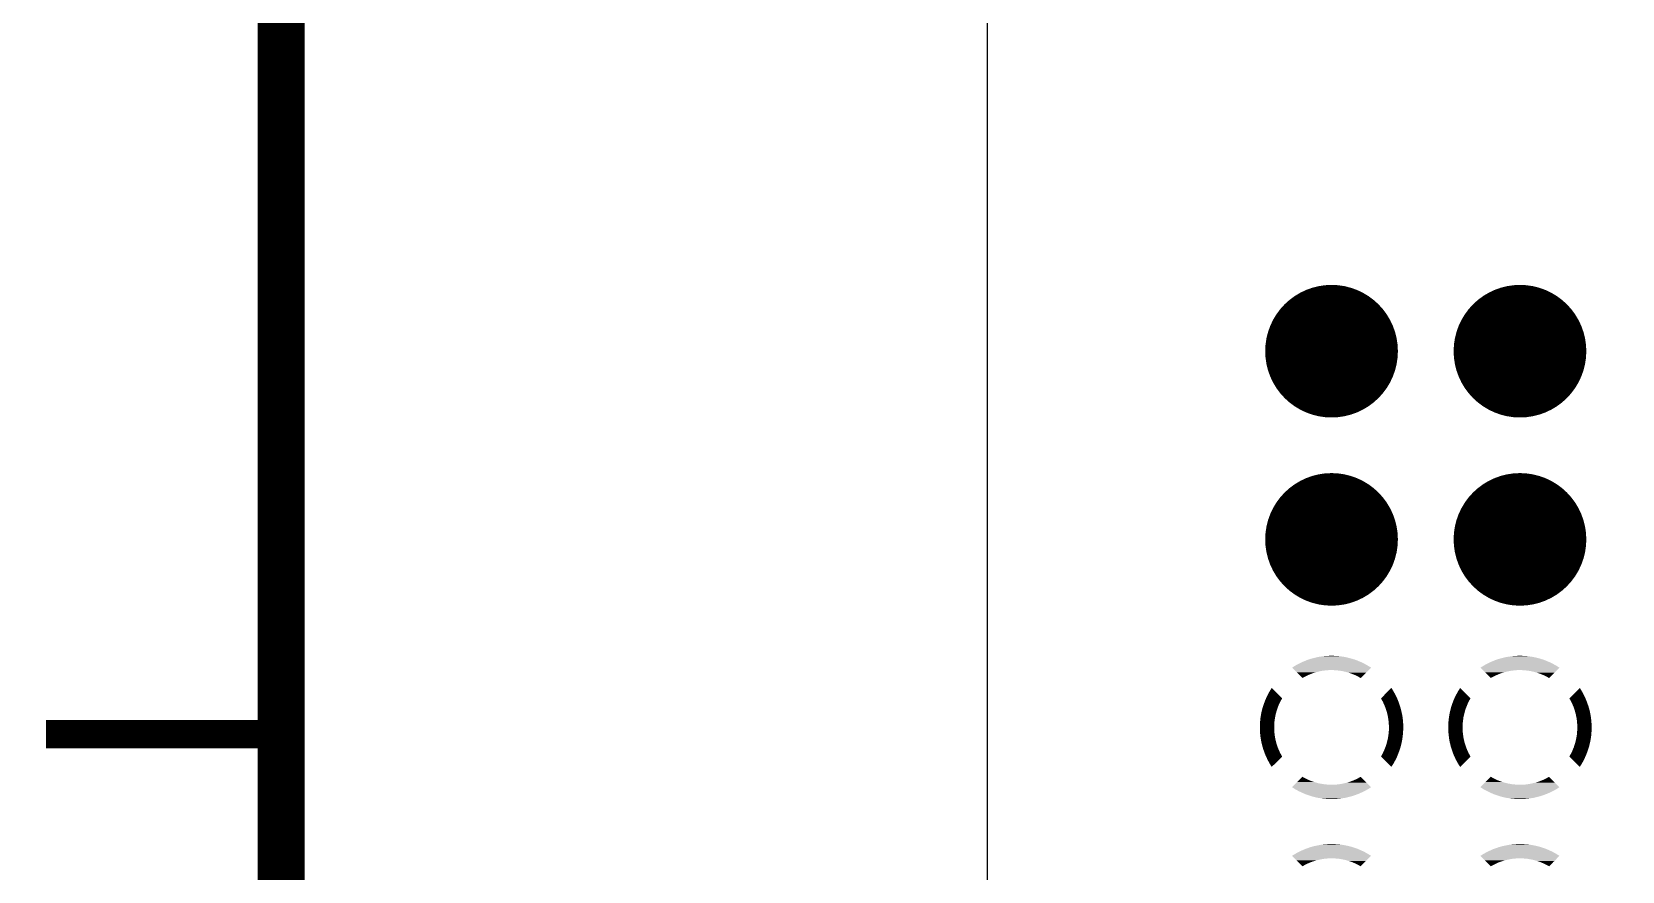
# Model space of a CAD drawing. Extents: x 295 to 953, y 10 to 290.
# Drawn here: x 489.33 to 506.23, y 193.54 to 202.47 of the extents above; entities that cross this region are included whole.
import ezdxf

# ---------------------------------------------------------------- set-up
doc = ezdxf.new("R2010")
doc.units = 0
doc.header["$LTSCALE"] = 5
doc.header["$MEASUREMENT"] = 0
doc.layers.get('0').update_dxf_attribs({"linetype": 'CONTINUOUS', "lineweight": 25})
doc.layers.add('DV-ABPB-A4_GND', color=1, linetype='CONTINUOUS')
doc.layers.add('테두리', color=3, linetype='CONTINUOUS')

# ---------------------------------------------------------------- blocks, each defined once
blk = doc.blocks.new('C')
at = {"layer": '테두리'}
for points, const_width in [([(15, 285), (15, 15), (405, 15), (405, 285), (15, 285)], 0.5), ([(12.5, 195), (15, 195)], 0.3)]:
    blk.add_lwpolyline(points, dxfattribs=dict(at, const_width=const_width))

msp = doc.modelspace()

# ---------------------------------------------------------------- linework, layer by layer
at = {"const_width": 0.705}
for points in [[(502.785, 199.073, 1), (503.49, 199.073, 1)], [(504.787, 199.073, 1), (505.492, 199.073, 1)], [(502.785, 197.072, 1), (503.49, 197.072, 1)], [(504.787, 197.072, 1), (505.492, 197.072, 1)]]:
    msp.add_lwpolyline(points, format="xyb", close=True, dxfattribs=at)
for points in [[(502.718, 195.708), (502.738, 195.721), (503.558, 195.708), (503.537, 195.721)], [(502.744, 195.682), (502.718, 195.708), (503.532, 195.682), (503.558, 195.708)], [(502.738, 195.721), (502.751, 195.729), (503.537, 195.721), (503.524, 195.729)], [(502.747, 195.679), (502.744, 195.682), (503.075, 195.679), (503.11, 195.682)], [(502.744, 195.682), (502.744, 195.682), (503.11, 195.682), (503.146, 195.682)], [(502.751, 195.729), (502.772, 195.741), (503.524, 195.729), (503.503, 195.741)], [(502.772, 195.741), (502.786, 195.748), (503.503, 195.741), (503.49, 195.748)], [(502.786, 195.748), (502.807, 195.759), (503.49, 195.748), (503.468, 195.759)], [(502.807, 195.759), (502.821, 195.766), (503.468, 195.759), (503.455, 195.766)], [(502.821, 195.766), (502.843, 195.775), (503.455, 195.766), (503.432, 195.775)], [(502.843, 195.775), (502.858, 195.781), (503.432, 195.775), (503.419, 195.781)], [(502.858, 195.781), (502.88, 195.79), (503.419, 195.781), (503.395, 195.79)], [(502.88, 195.79), (502.895, 195.795), (503.395, 195.79), (503.382, 195.795)], [(502.895, 195.795), (502.917, 195.802), (503.382, 195.795), (503.358, 195.802)], [(502.917, 195.802), (502.932, 195.806), (503.358, 195.802), (503.344, 195.806)], [(502.932, 195.806), (502.955, 195.812), (503.344, 195.806), (503.319, 195.812)], [(502.955, 195.812), (502.971, 195.816), (503.319, 195.812), (503.306, 195.816)], [(502.971, 195.816), (502.993, 195.821), (503.306, 195.816), (503.281, 195.821)], [(502.993, 195.821), (503.01, 195.824), (503.281, 195.821), (503.267, 195.824)], [(503.01, 195.824), (503.032, 195.827), (503.267, 195.824), (503.242, 195.827)], [(503.032, 195.827), (503.049, 195.829), (503.242, 195.827), (503.228, 195.829)], [(503.049, 195.829), (503.071, 195.832), (503.228, 195.829), (503.202, 195.832)], [(503.071, 195.832), (503.09, 195.833), (503.202, 195.832), (503.189, 195.833)], [(503.09, 195.833), (503.111, 195.834), (503.189, 195.833), (503.159, 195.834)], [(503.111, 195.834), (503.15, 195.835), (503.159, 195.834), (503.15, 195.835)], [(503.181, 195.681), (503.146, 195.682), (503.53, 195.681), (503.532, 195.682)], [(503.216, 195.677), (503.181, 195.681), (503.527, 195.677), (503.53, 195.681)], [(504.719, 195.708), (504.74, 195.721), (505.559, 195.708), (505.538, 195.721)], [(504.745, 195.682), (504.719, 195.708), (505.533, 195.682), (505.559, 195.708)], [(504.74, 195.721), (504.753, 195.729), (505.538, 195.721), (505.526, 195.729)], [(504.746, 195.682), (504.745, 195.682), (505.112, 195.682), (505.147, 195.682)], [(504.748, 195.679), (504.746, 195.682), (505.077, 195.679), (505.112, 195.682)], [(504.753, 195.729), (504.774, 195.741), (505.526, 195.729), (505.504, 195.741)], [(504.774, 195.741), (504.787, 195.748), (505.504, 195.741), (505.492, 195.748)], [(504.787, 195.748), (504.809, 195.759), (505.492, 195.748), (505.469, 195.759)], [(504.809, 195.759), (504.823, 195.766), (505.469, 195.759), (505.456, 195.766)], [(504.823, 195.766), (504.844, 195.775), (505.456, 195.766), (505.433, 195.775)], [(504.844, 195.775), (504.859, 195.781), (505.433, 195.775), (505.42, 195.781)], [(504.859, 195.781), (504.881, 195.79), (505.42, 195.781), (505.397, 195.79)], [(504.881, 195.79), (504.896, 195.795), (505.397, 195.79), (505.383, 195.795)], [(504.896, 195.795), (504.919, 195.802), (505.383, 195.795), (505.359, 195.802)], [(504.919, 195.802), (504.934, 195.806), (505.359, 195.802), (505.346, 195.806)], [(504.934, 195.806), (504.956, 195.812), (505.346, 195.806), (505.321, 195.812)], [(504.956, 195.812), (504.972, 195.816), (505.321, 195.812), (505.307, 195.816)], [(504.972, 195.816), (504.995, 195.821), (505.307, 195.816), (505.282, 195.821)], [(504.995, 195.821), (505.011, 195.824), (505.282, 195.821), (505.269, 195.824)], [(505.011, 195.824), (505.034, 195.827), (505.269, 195.824), (505.243, 195.827)], [(505.034, 195.827), (505.051, 195.829), (505.243, 195.827), (505.23, 195.829)], [(505.051, 195.829), (505.073, 195.832), (505.23, 195.829), (505.203, 195.832)], [(505.073, 195.832), (505.092, 195.833), (505.203, 195.832), (505.191, 195.833)], [(505.092, 195.833), (505.112, 195.834), (505.191, 195.833), (505.161, 195.834)], [(505.112, 195.834), (505.151, 195.835), (505.161, 195.834), (505.151, 195.835)], [(505.182, 195.681), (505.147, 195.682), (505.532, 195.681), (505.533, 195.682)], [(505.217, 195.677), (505.182, 195.681), (505.528, 195.677), (505.532, 195.681)], [(502.751, 195.675), (502.747, 195.679), (503.04, 195.675), (503.075, 195.679)], [(502.758, 195.668), (502.751, 195.675), (503.006, 195.668), (503.04, 195.675)], [(502.767, 195.659), (502.758, 195.668), (502.972, 195.659), (503.006, 195.668)], [(502.777, 195.649), (502.767, 195.659), (502.938, 195.649), (502.972, 195.659)], [(502.79, 195.636), (502.777, 195.649), (502.905, 195.636), (502.938, 195.649)], [(502.804, 195.622), (502.79, 195.636), (502.873, 195.622), (502.905, 195.636)], [(502.82, 195.606), (502.804, 195.622), (502.842, 195.606), (502.873, 195.622)], [(502.828, 195.598), (502.82, 195.606), (502.828, 195.598), (502.842, 195.606)], [(503.251, 195.672), (503.216, 195.677), (503.521, 195.672), (503.527, 195.677)], [(503.285, 195.664), (503.251, 195.672), (503.514, 195.664), (503.521, 195.672)], [(503.319, 195.655), (503.285, 195.664), (503.504, 195.655), (503.514, 195.664)], [(503.352, 195.643), (503.319, 195.655), (503.493, 195.643), (503.504, 195.655)], [(503.385, 195.63), (503.352, 195.643), (503.479, 195.63), (503.493, 195.643)], [(503.416, 195.615), (503.385, 195.63), (503.464, 195.615), (503.479, 195.63)], [(503.447, 195.598), (503.416, 195.615), (503.447, 195.598), (503.464, 195.615)], [(504.753, 195.675), (504.748, 195.679), (505.042, 195.675), (505.077, 195.679)], [(504.76, 195.668), (504.753, 195.675), (505.007, 195.668), (505.042, 195.675)], [(504.768, 195.659), (504.76, 195.668), (504.973, 195.659), (505.007, 195.668)], [(504.779, 195.649), (504.768, 195.659), (504.94, 195.649), (504.973, 195.659)], [(504.791, 195.636), (504.779, 195.649), (504.907, 195.636), (504.94, 195.649)], [(504.806, 195.622), (504.791, 195.636), (504.875, 195.622), (504.907, 195.636)], [(504.822, 195.606), (504.806, 195.622), (504.843, 195.606), (504.875, 195.622)], [(504.83, 195.598), (504.822, 195.606), (504.83, 195.598), (504.843, 195.606)], [(505.252, 195.672), (505.217, 195.677), (505.523, 195.672), (505.528, 195.677)], [(505.287, 195.664), (505.252, 195.672), (505.515, 195.664), (505.523, 195.672)], [(505.32, 195.655), (505.287, 195.664), (505.506, 195.655), (505.515, 195.664)], [(505.354, 195.643), (505.32, 195.655), (505.494, 195.643), (505.506, 195.655)], [(505.386, 195.63), (505.354, 195.643), (505.481, 195.63), (505.494, 195.643)], [(505.418, 195.615), (505.386, 195.63), (505.466, 195.615), (505.481, 195.63)], [(505.449, 195.598), (505.418, 195.615), (505.449, 195.598), (505.466, 195.615)], [(502.417, 195.32), (502.429, 195.351), (502.58, 195.32), (502.596, 195.351)], [(502.429, 195.354), (502.442, 195.382), (502.597, 195.354), (502.613, 195.382)], [(502.429, 195.351), (502.429, 195.354), (502.596, 195.351), (502.597, 195.354)], [(502.442, 195.382), (502.445, 195.39), (502.613, 195.382), (502.605, 195.39)], [(502.445, 195.39), (502.462, 195.425), (502.605, 195.39), (502.57, 195.425)], [(502.462, 195.425), (502.481, 195.459), (502.57, 195.425), (502.535, 195.459)], [(502.481, 195.459), (502.502, 195.493), (502.535, 195.459), (502.502, 195.493)], [(503.663, 195.382), (503.695, 195.414), (503.834, 195.382), (503.819, 195.414)], [(503.665, 195.379), (503.663, 195.382), (503.836, 195.379), (503.834, 195.382)], [(503.667, 195.375), (503.665, 195.379), (503.837, 195.375), (503.836, 195.379)], [(503.683, 195.344), (503.667, 195.375), (503.85, 195.344), (503.837, 195.375)], [(503.684, 195.342), (503.683, 195.344), (503.85, 195.342), (503.85, 195.344)], [(503.698, 195.312), (503.684, 195.342), (503.861, 195.312), (503.85, 195.342)], [(503.695, 195.414), (503.729, 195.449), (503.819, 195.414), (503.8, 195.449)], [(503.729, 195.449), (503.763, 195.483), (503.8, 195.449), (503.78, 195.483)], [(503.763, 195.483), (503.773, 195.493), (503.78, 195.483), (503.773, 195.493)], [(504.418, 195.32), (504.43, 195.351), (504.582, 195.32), (504.597, 195.351)], [(504.43, 195.351), (504.431, 195.354), (504.597, 195.351), (504.598, 195.354)], [(504.431, 195.354), (504.443, 195.382), (504.598, 195.354), (504.614, 195.382)], [(504.443, 195.382), (504.446, 195.39), (504.614, 195.382), (504.607, 195.39)], [(504.446, 195.39), (504.464, 195.425), (504.607, 195.39), (504.571, 195.425)], [(504.464, 195.425), (504.483, 195.459), (504.571, 195.425), (504.537, 195.459)], [(504.483, 195.459), (504.504, 195.493), (504.537, 195.459), (504.504, 195.493)], [(505.664, 195.382), (505.696, 195.414), (505.835, 195.382), (505.82, 195.414)], [(505.666, 195.379), (505.664, 195.382), (505.837, 195.379), (505.835, 195.382)], [(505.668, 195.375), (505.666, 195.379), (505.838, 195.375), (505.837, 195.379)], [(505.685, 195.344), (505.668, 195.375), (505.851, 195.344), (505.838, 195.375)], [(505.686, 195.342), (505.685, 195.344), (505.852, 195.342), (505.851, 195.344)], [(505.7, 195.312), (505.686, 195.342), (505.862, 195.312), (505.852, 195.342)], [(505.696, 195.414), (505.731, 195.449), (505.82, 195.414), (505.802, 195.449)], [(505.731, 195.449), (505.765, 195.483), (505.802, 195.449), (505.782, 195.483)], [(505.765, 195.483), (505.775, 195.493), (505.782, 195.483), (505.775, 195.493)], [(502.381, 195.163), (502.384, 195.186), (502.535, 195.163), (502.539, 195.186)], [(502.384, 195.186), (502.387, 195.202), (502.539, 195.186), (502.542, 195.202)], [(502.387, 195.202), (502.39, 195.22), (502.542, 195.202), (502.546, 195.22)], [(502.39, 195.22), (502.394, 195.241), (502.546, 195.22), (502.552, 195.241)], [(502.394, 195.241), (502.398, 195.254), (502.552, 195.241), (502.556, 195.254)], [(502.398, 195.254), (502.404, 195.279), (502.556, 195.254), (502.564, 195.279)], [(502.404, 195.279), (502.407, 195.287), (502.564, 195.279), (502.567, 195.287)], [(502.407, 195.287), (502.416, 195.317), (502.567, 195.287), (502.579, 195.317)], [(502.416, 195.317), (502.417, 195.32), (502.579, 195.317), (502.58, 195.32)], [(503.701, 195.305), (503.698, 195.312), (503.863, 195.305), (503.861, 195.312)], [(503.711, 195.28), (503.701, 195.305), (503.871, 195.28), (503.863, 195.305)], [(503.715, 195.267), (503.711, 195.28), (503.874, 195.267), (503.871, 195.28)], [(503.722, 195.246), (503.715, 195.267), (503.879, 195.246), (503.874, 195.267)], [(503.727, 195.229), (503.722, 195.246), (503.883, 195.229), (503.879, 195.246)], [(503.731, 195.212), (503.727, 195.229), (503.887, 195.212), (503.883, 195.229)], [(503.736, 195.19), (503.731, 195.212), (503.891, 195.19), (503.887, 195.212)], [(503.738, 195.178), (503.736, 195.19), (503.892, 195.178), (503.891, 195.19)], [(503.742, 195.151), (503.738, 195.178), (503.896, 195.151), (503.892, 195.178)], [(504.383, 195.163), (504.386, 195.186), (504.537, 195.163), (504.54, 195.186)], [(504.386, 195.186), (504.388, 195.202), (504.54, 195.186), (504.544, 195.202)], [(504.388, 195.202), (504.392, 195.22), (504.544, 195.202), (504.548, 195.22)], [(504.392, 195.22), (504.396, 195.241), (504.548, 195.22), (504.554, 195.241)], [(504.396, 195.241), (504.399, 195.254), (504.554, 195.241), (504.557, 195.254)], [(504.399, 195.254), (504.406, 195.279), (504.557, 195.254), (504.566, 195.279)], [(504.406, 195.279), (504.408, 195.287), (504.566, 195.279), (504.569, 195.287)], [(504.408, 195.287), (504.417, 195.317), (504.569, 195.287), (504.581, 195.317)], [(504.417, 195.317), (504.418, 195.32), (504.581, 195.317), (504.582, 195.32)], [(505.703, 195.305), (505.7, 195.312), (505.865, 195.305), (505.862, 195.312)], [(505.713, 195.28), (505.703, 195.305), (505.872, 195.28), (505.865, 195.305)], [(505.717, 195.267), (505.713, 195.28), (505.876, 195.267), (505.872, 195.28)], [(505.724, 195.246), (505.717, 195.267), (505.881, 195.246), (505.876, 195.267)], [(505.728, 195.229), (505.724, 195.246), (505.885, 195.229), (505.881, 195.246)], [(505.733, 195.212), (505.728, 195.229), (505.888, 195.212), (505.885, 195.229)], [(505.737, 195.19), (505.733, 195.212), (505.892, 195.19), (505.888, 195.212)], [(505.74, 195.178), (505.737, 195.19), (505.894, 195.178), (505.892, 195.19)], [(505.744, 195.151), (505.74, 195.178), (505.897, 195.151), (505.894, 195.178)], [(502.376, 195.085), (502.377, 195.116), (502.528, 195.085), (502.53, 195.116)], [(502.376, 195.081), (502.376, 195.085), (502.528, 195.081), (502.528, 195.085)], [(502.376, 195.073), (502.376, 195.081), (502.528, 195.073), (502.528, 195.081)], [(502.377, 195.038), (502.376, 195.073), (502.529, 195.038), (502.528, 195.073)], [(502.377, 195.124), (502.38, 195.151), (502.53, 195.124), (502.533, 195.151)], [(502.377, 195.116), (502.377, 195.124), (502.53, 195.116), (502.53, 195.124)], [(502.377, 195.033), (502.377, 195.038), (502.529, 195.033), (502.529, 195.038)], [(502.379, 195.002), (502.377, 195.033), (502.532, 195.002), (502.529, 195.033)], [(502.38, 195.151), (502.381, 195.163), (502.533, 195.151), (502.535, 195.163)], [(503.743, 195.143), (503.742, 195.151), (503.896, 195.143), (503.896, 195.151)], [(503.742, 194.995), (503.745, 195.021), (503.895, 194.995), (503.898, 195.021)], [(503.746, 195.112), (503.743, 195.143), (503.899, 195.112), (503.896, 195.143)], [(503.745, 195.021), (503.746, 195.03), (503.898, 195.021), (503.898, 195.03)], [(503.746, 195.108), (503.746, 195.112), (503.899, 195.108), (503.899, 195.112)], [(503.747, 195.073), (503.746, 195.108), (503.9, 195.073), (503.899, 195.108)], [(503.746, 195.03), (503.747, 195.061), (503.898, 195.03), (503.9, 195.061)], [(503.747, 195.065), (503.747, 195.073), (503.9, 195.065), (503.9, 195.073)], [(503.747, 195.061), (503.747, 195.065), (503.9, 195.061), (503.9, 195.065)], [(504.377, 195.085), (504.379, 195.116), (504.53, 195.085), (504.531, 195.116)], [(504.377, 195.081), (504.377, 195.085), (504.53, 195.081), (504.53, 195.085)], [(504.377, 195.073), (504.377, 195.081), (504.53, 195.073), (504.53, 195.081)], [(504.378, 195.038), (504.377, 195.073), (504.531, 195.038), (504.53, 195.073)], [(504.378, 195.033), (504.378, 195.038), (504.531, 195.033), (504.531, 195.038)], [(504.381, 195.002), (504.378, 195.033), (504.534, 195.002), (504.531, 195.033)], [(504.379, 195.124), (504.381, 195.151), (504.532, 195.124), (504.535, 195.151)], [(504.379, 195.116), (504.379, 195.124), (504.531, 195.116), (504.532, 195.124)], [(504.381, 195.151), (504.383, 195.163), (504.535, 195.151), (504.537, 195.163)], [(505.745, 195.143), (505.744, 195.151), (505.898, 195.143), (505.897, 195.151)], [(505.744, 194.995), (505.746, 195.021), (505.897, 194.995), (505.899, 195.021)], [(505.747, 195.112), (505.745, 195.143), (505.9, 195.112), (505.898, 195.143)], [(505.746, 195.021), (505.747, 195.03), (505.899, 195.021), (505.9, 195.03)], [(505.748, 195.108), (505.747, 195.112), (505.9, 195.108), (505.9, 195.112)], [(505.747, 195.03), (505.749, 195.061), (505.9, 195.03), (505.901, 195.061)], [(505.749, 195.073), (505.748, 195.108), (505.901, 195.073), (505.9, 195.108)], [(505.749, 195.065), (505.749, 195.073), (505.901, 195.065), (505.901, 195.073)], [(505.749, 195.061), (505.749, 195.065), (505.901, 195.061), (505.901, 195.065)], [(502.38, 194.994), (502.379, 195.002), (502.533, 194.994), (502.532, 195.002)], [(502.383, 194.968), (502.38, 194.994), (502.537, 194.968), (502.533, 194.994)], [(502.385, 194.955), (502.383, 194.968), (502.54, 194.955), (502.537, 194.968)], [(502.389, 194.933), (502.385, 194.955), (502.544, 194.933), (502.54, 194.955)], [(502.392, 194.916), (502.389, 194.933), (502.549, 194.916), (502.544, 194.933)], [(502.396, 194.899), (502.392, 194.916), (502.553, 194.899), (502.549, 194.916)], [(502.401, 194.878), (502.396, 194.899), (502.56, 194.878), (502.553, 194.899)], [(502.405, 194.866), (502.401, 194.878), (502.564, 194.866), (502.56, 194.878)], [(502.412, 194.84), (502.405, 194.866), (502.574, 194.84), (502.564, 194.866)], [(502.415, 194.833), (502.412, 194.84), (502.577, 194.833), (502.574, 194.84)], [(503.696, 194.829), (503.708, 194.858), (503.86, 194.829), (503.869, 194.858)], [(503.708, 194.858), (503.711, 194.866), (503.869, 194.858), (503.871, 194.866)], [(503.711, 194.866), (503.72, 194.892), (503.871, 194.866), (503.878, 194.892)], [(503.72, 194.892), (503.723, 194.905), (503.878, 194.892), (503.881, 194.905)], [(503.723, 194.905), (503.729, 194.925), (503.881, 194.905), (503.885, 194.925)], [(503.729, 194.925), (503.733, 194.943), (503.885, 194.925), (503.889, 194.943)], [(503.733, 194.943), (503.737, 194.96), (503.889, 194.943), (503.891, 194.96)], [(503.737, 194.96), (503.74, 194.982), (503.891, 194.96), (503.894, 194.982)], [(503.74, 194.982), (503.742, 194.995), (503.894, 194.982), (503.895, 194.995)], [(504.381, 194.994), (504.381, 195.002), (504.535, 194.994), (504.534, 195.002)], [(504.385, 194.968), (504.381, 194.994), (504.539, 194.968), (504.535, 194.994)], [(504.386, 194.955), (504.385, 194.968), (504.541, 194.955), (504.539, 194.968)], [(504.39, 194.933), (504.386, 194.955), (504.546, 194.933), (504.541, 194.955)], [(504.393, 194.916), (504.39, 194.933), (504.55, 194.916), (504.546, 194.933)], [(504.398, 194.899), (504.393, 194.916), (504.555, 194.899), (504.55, 194.916)], [(504.402, 194.878), (504.398, 194.899), (504.562, 194.878), (504.555, 194.899)], [(504.406, 194.866), (504.402, 194.878), (504.566, 194.866), (504.562, 194.878)], [(504.414, 194.84), (504.406, 194.866), (504.576, 194.84), (504.566, 194.866)], [(504.416, 194.833), (504.414, 194.84), (504.579, 194.833), (504.576, 194.84)], [(505.698, 194.829), (505.71, 194.858), (505.861, 194.829), (505.87, 194.858)], [(505.71, 194.858), (505.713, 194.866), (505.87, 194.858), (505.873, 194.866)], [(505.713, 194.866), (505.721, 194.892), (505.873, 194.866), (505.879, 194.892)], [(505.721, 194.892), (505.725, 194.905), (505.879, 194.892), (505.882, 194.905)], [(505.725, 194.905), (505.731, 194.925), (505.882, 194.905), (505.887, 194.925)], [(505.731, 194.925), (505.735, 194.943), (505.887, 194.925), (505.89, 194.943)], [(505.735, 194.943), (505.738, 194.96), (505.89, 194.943), (505.893, 194.96)], [(505.738, 194.96), (505.742, 194.982), (505.893, 194.96), (505.896, 194.982)], [(505.742, 194.982), (505.744, 194.995), (505.896, 194.982), (505.897, 194.995)], [(502.425, 194.803), (502.415, 194.833), (502.591, 194.803), (502.577, 194.833)], [(502.426, 194.801), (502.425, 194.803), (502.592, 194.801), (502.591, 194.803)], [(502.438, 194.77), (502.426, 194.801), (502.609, 194.77), (502.592, 194.801)], [(502.44, 194.767), (502.438, 194.77), (502.61, 194.767), (502.609, 194.77)], [(502.442, 194.763), (502.44, 194.767), (502.613, 194.763), (502.61, 194.767)], [(502.457, 194.731), (502.442, 194.763), (502.581, 194.731), (502.613, 194.763)], [(502.475, 194.696), (502.457, 194.731), (502.546, 194.696), (502.581, 194.731)], [(502.495, 194.663), (502.475, 194.696), (502.512, 194.663), (502.546, 194.696)], [(503.663, 194.763), (503.679, 194.792), (503.834, 194.763), (503.846, 194.792)], [(503.67, 194.756), (503.663, 194.763), (503.831, 194.756), (503.834, 194.763)], [(503.706, 194.72), (503.67, 194.756), (503.813, 194.72), (503.831, 194.756)], [(503.679, 194.792), (503.68, 194.794), (503.846, 194.792), (503.847, 194.794)], [(503.68, 194.794), (503.695, 194.826), (503.847, 194.794), (503.858, 194.826)], [(503.695, 194.826), (503.696, 194.829), (503.858, 194.826), (503.86, 194.829)], [(503.74, 194.686), (503.706, 194.72), (503.794, 194.686), (503.813, 194.72)], [(503.773, 194.653), (503.74, 194.686), (503.773, 194.653), (503.794, 194.686)], [(504.426, 194.803), (504.416, 194.833), (504.592, 194.803), (504.579, 194.833)], [(504.427, 194.801), (504.426, 194.803), (504.593, 194.801), (504.592, 194.803)], [(504.44, 194.77), (504.427, 194.801), (504.61, 194.77), (504.593, 194.801)], [(504.441, 194.767), (504.44, 194.77), (504.612, 194.767), (504.61, 194.77)], [(504.443, 194.763), (504.441, 194.767), (504.614, 194.763), (504.612, 194.767)], [(504.458, 194.731), (504.443, 194.763), (504.582, 194.731), (504.614, 194.763)], [(504.477, 194.696), (504.458, 194.731), (504.547, 194.696), (504.582, 194.731)], [(504.497, 194.663), (504.477, 194.696), (504.514, 194.663), (504.547, 194.696)], [(505.664, 194.763), (505.68, 194.792), (505.835, 194.763), (505.848, 194.792)], [(505.672, 194.756), (505.664, 194.763), (505.832, 194.756), (505.835, 194.763)], [(505.707, 194.72), (505.672, 194.756), (505.815, 194.72), (505.832, 194.756)], [(505.68, 194.792), (505.681, 194.794), (505.848, 194.792), (505.848, 194.794)], [(505.681, 194.794), (505.697, 194.826), (505.848, 194.794), (505.86, 194.826)], [(505.697, 194.826), (505.698, 194.829), (505.86, 194.826), (505.861, 194.829)], [(505.742, 194.686), (505.707, 194.72), (505.796, 194.686), (505.815, 194.72)], [(505.775, 194.653), (505.742, 194.686), (505.775, 194.653), (505.796, 194.686)], [(502.502, 194.653), (502.495, 194.663), (502.502, 194.653), (502.512, 194.663)], [(502.771, 194.491), (502.783, 194.502), (502.957, 194.491), (502.923, 194.502)], [(502.783, 194.502), (502.796, 194.515), (502.923, 194.502), (502.891, 194.515)], [(502.796, 194.515), (502.811, 194.531), (502.891, 194.515), (502.859, 194.531)], [(502.811, 194.531), (502.828, 194.548), (502.859, 194.531), (502.828, 194.548)], [(503.304, 194.486), (503.337, 194.497), (503.509, 194.486), (503.498, 194.497)], [(503.337, 194.497), (503.37, 194.509), (503.498, 194.497), (503.486, 194.509)], [(503.37, 194.509), (503.402, 194.523), (503.486, 194.509), (503.471, 194.523)], [(503.402, 194.523), (503.433, 194.54), (503.471, 194.523), (503.455, 194.54)], [(503.433, 194.54), (503.447, 194.548), (503.455, 194.54), (503.447, 194.548)], [(504.504, 194.653), (504.497, 194.663), (504.504, 194.653), (504.514, 194.663)], [(504.773, 194.491), (504.784, 194.502), (504.958, 194.491), (504.925, 194.502)], [(504.784, 194.502), (504.797, 194.515), (504.925, 194.502), (504.892, 194.515)], [(504.797, 194.515), (504.813, 194.531), (504.892, 194.515), (504.86, 194.531)], [(504.813, 194.531), (504.83, 194.548), (504.86, 194.531), (504.83, 194.548)], [(505.305, 194.486), (505.339, 194.497), (505.51, 194.486), (505.5, 194.497)], [(505.339, 194.497), (505.372, 194.509), (505.5, 194.497), (505.487, 194.509)], [(505.372, 194.509), (505.404, 194.523), (505.487, 194.509), (505.473, 194.523)], [(505.404, 194.523), (505.435, 194.54), (505.473, 194.523), (505.457, 194.54)], [(505.435, 194.54), (505.449, 194.548), (505.457, 194.54), (505.449, 194.548)], [(502.718, 194.437), (502.744, 194.463), (503.558, 194.437), (503.532, 194.463)], [(502.739, 194.424), (502.718, 194.437), (503.537, 194.424), (503.558, 194.437)], [(502.751, 194.416), (502.739, 194.424), (503.524, 194.416), (503.537, 194.424)], [(502.744, 194.463), (502.745, 194.465), (503.13, 194.463), (503.095, 194.465)], [(502.745, 194.465), (502.749, 194.468), (503.095, 194.465), (503.06, 194.468)], [(502.749, 194.468), (502.754, 194.474), (503.06, 194.468), (503.025, 194.474)], [(502.773, 194.404), (502.751, 194.416), (503.503, 194.404), (503.524, 194.416)], [(502.754, 194.474), (502.762, 194.481), (503.025, 194.474), (502.99, 194.481)], [(502.762, 194.481), (502.771, 194.491), (502.99, 194.481), (502.957, 194.491)], [(502.785, 194.397), (502.773, 194.404), (503.49, 194.397), (503.503, 194.404)], [(502.808, 194.386), (502.785, 194.397), (503.468, 194.386), (503.49, 194.397)], [(502.821, 194.38), (502.808, 194.386), (503.454, 194.38), (503.468, 194.386)], [(502.844, 194.37), (502.821, 194.38), (503.432, 194.37), (503.454, 194.38)], [(502.857, 194.364), (502.844, 194.37), (503.418, 194.364), (503.432, 194.37)], [(502.88, 194.356), (502.857, 194.364), (503.396, 194.356), (503.418, 194.364)], [(502.894, 194.351), (502.88, 194.356), (503.381, 194.351), (503.396, 194.356)], [(502.918, 194.343), (502.894, 194.351), (503.358, 194.343), (503.381, 194.351)], [(502.931, 194.339), (502.918, 194.343), (503.343, 194.339), (503.358, 194.343)], [(502.956, 194.333), (502.931, 194.339), (503.32, 194.333), (503.343, 194.339)], [(502.97, 194.329), (502.956, 194.333), (503.305, 194.329), (503.32, 194.333)], [(502.995, 194.324), (502.97, 194.329), (503.282, 194.324), (503.305, 194.329)], [(503.13, 194.463), (503.165, 194.464), (503.532, 194.463), (503.531, 194.464)], [(503.165, 194.464), (503.2, 194.466), (503.531, 194.464), (503.529, 194.466)], [(503.2, 194.466), (503.235, 194.471), (503.529, 194.466), (503.524, 194.471)], [(503.235, 194.471), (503.269, 194.478), (503.524, 194.471), (503.517, 194.478)], [(503.269, 194.478), (503.304, 194.486), (503.517, 194.478), (503.509, 194.486)], [(504.719, 194.437), (504.745, 194.463), (505.559, 194.437), (505.533, 194.463)], [(504.74, 194.424), (504.719, 194.437), (505.539, 194.424), (505.559, 194.437)], [(504.752, 194.416), (504.74, 194.424), (505.526, 194.416), (505.539, 194.424)], [(504.745, 194.463), (504.747, 194.465), (505.131, 194.463), (505.096, 194.465)], [(504.747, 194.465), (504.75, 194.468), (505.096, 194.465), (505.061, 194.468)], [(504.75, 194.468), (504.756, 194.474), (505.061, 194.468), (505.026, 194.474)], [(504.774, 194.404), (504.752, 194.416), (505.505, 194.404), (505.526, 194.416)], [(504.756, 194.474), (504.763, 194.481), (505.026, 194.474), (504.992, 194.481)], [(504.763, 194.481), (504.773, 194.491), (504.992, 194.481), (504.958, 194.491)], [(504.787, 194.397), (504.774, 194.404), (505.491, 194.397), (505.505, 194.404)], [(504.809, 194.386), (504.787, 194.397), (505.47, 194.386), (505.491, 194.397)], [(504.822, 194.38), (504.809, 194.386), (505.456, 194.38), (505.47, 194.386)], [(504.845, 194.37), (504.822, 194.38), (505.434, 194.37), (505.456, 194.38)], [(504.858, 194.364), (504.845, 194.37), (505.419, 194.364), (505.434, 194.37)], [(504.882, 194.356), (504.858, 194.364), (505.397, 194.356), (505.419, 194.364)], [(504.895, 194.351), (504.882, 194.356), (505.382, 194.351), (505.397, 194.356)], [(504.919, 194.343), (504.895, 194.351), (505.36, 194.343), (505.382, 194.351)], [(504.933, 194.339), (504.919, 194.343), (505.345, 194.339), (505.36, 194.343)], [(504.957, 194.333), (504.933, 194.339), (505.322, 194.333), (505.345, 194.339)], [(504.971, 194.329), (504.957, 194.333), (505.306, 194.329), (505.322, 194.333)], [(504.996, 194.324), (504.971, 194.329), (505.284, 194.324), (505.306, 194.329)], [(505.131, 194.463), (505.166, 194.464), (505.533, 194.463), (505.533, 194.464)], [(505.166, 194.464), (505.202, 194.466), (505.533, 194.464), (505.53, 194.466)], [(505.202, 194.466), (505.236, 194.471), (505.53, 194.466), (505.525, 194.471)], [(505.236, 194.471), (505.271, 194.478), (505.525, 194.471), (505.519, 194.478)], [(505.271, 194.478), (505.305, 194.486), (505.519, 194.478), (505.51, 194.486)], [(503.008, 194.322), (502.995, 194.324), (503.266, 194.322), (503.282, 194.324)], [(503.034, 194.318), (503.008, 194.322), (503.243, 194.318), (503.266, 194.322)], [(503.047, 194.316), (503.034, 194.318), (503.226, 194.316), (503.243, 194.318)], [(503.074, 194.314), (503.047, 194.316), (503.204, 194.314), (503.226, 194.316)], [(503.086, 194.312), (503.074, 194.314), (503.185, 194.312), (503.204, 194.314)], [(503.116, 194.311), (503.086, 194.312), (503.165, 194.311), (503.185, 194.312)], [(503.126, 194.311), (503.116, 194.311), (503.126, 194.311), (503.165, 194.311)], [(505.01, 194.322), (504.996, 194.324), (505.267, 194.322), (505.284, 194.324)], [(505.035, 194.318), (505.01, 194.322), (505.245, 194.318), (505.267, 194.322)], [(505.049, 194.316), (505.035, 194.318), (505.228, 194.316), (505.245, 194.318)], [(505.075, 194.314), (505.049, 194.316), (505.206, 194.314), (505.228, 194.316)], [(505.088, 194.312), (505.075, 194.314), (505.187, 194.312), (505.206, 194.314)], [(505.118, 194.311), (505.088, 194.312), (505.166, 194.311), (505.187, 194.312)], [(505.127, 194.311), (505.118, 194.311), (505.127, 194.311), (505.166, 194.311)], [(502.993, 193.819), (503.01, 193.822), (503.281, 193.819), (503.267, 193.822)], [(503.01, 193.822), (503.032, 193.826), (503.267, 193.822), (503.242, 193.826)], [(503.032, 193.826), (503.049, 193.828), (503.242, 193.826), (503.228, 193.828)], [(503.049, 193.828), (503.071, 193.83), (503.228, 193.828), (503.202, 193.83)], [(503.071, 193.83), (503.09, 193.831), (503.202, 193.83), (503.189, 193.831)], [(503.09, 193.831), (503.111, 193.833), (503.189, 193.831), (503.159, 193.833)], [(503.111, 193.833), (503.15, 193.833), (503.159, 193.833), (503.15, 193.833)], [(504.995, 193.819), (505.011, 193.822), (505.282, 193.819), (505.269, 193.822)], [(505.011, 193.822), (505.034, 193.826), (505.269, 193.822), (505.243, 193.826)], [(505.034, 193.826), (505.051, 193.828), (505.243, 193.826), (505.23, 193.828)], [(505.051, 193.828), (505.073, 193.83), (505.23, 193.828), (505.203, 193.83)], [(505.073, 193.83), (505.092, 193.831), (505.203, 193.83), (505.191, 193.831)], [(505.092, 193.831), (505.112, 193.833), (505.191, 193.831), (505.161, 193.833)], [(505.112, 193.833), (505.151, 193.833), (505.161, 193.833), (505.151, 193.833)], [(502.718, 193.707), (502.738, 193.72), (503.558, 193.707), (503.537, 193.72)], [(502.744, 193.681), (502.718, 193.707), (503.532, 193.681), (503.558, 193.707)], [(502.738, 193.72), (502.751, 193.728), (503.537, 193.72), (503.524, 193.728)], [(502.744, 193.68), (502.744, 193.681), (503.11, 193.68), (503.146, 193.681)], [(502.747, 193.678), (502.744, 193.68), (503.075, 193.678), (503.11, 193.68)], [(502.751, 193.673), (502.747, 193.678), (503.04, 193.673), (503.075, 193.678)], [(502.751, 193.728), (502.772, 193.74), (503.524, 193.728), (503.503, 193.74)], [(502.758, 193.666), (502.751, 193.673), (503.006, 193.666), (503.04, 193.673)], [(502.767, 193.658), (502.758, 193.666), (502.972, 193.658), (503.006, 193.666)], [(502.777, 193.647), (502.767, 193.658), (502.938, 193.647), (502.972, 193.658)], [(502.772, 193.74), (502.786, 193.747), (503.503, 193.74), (503.49, 193.747)], [(502.786, 193.747), (502.807, 193.758), (503.49, 193.747), (503.468, 193.758)], [(502.807, 193.758), (502.821, 193.764), (503.468, 193.758), (503.455, 193.764)], [(502.821, 193.764), (502.843, 193.774), (503.455, 193.764), (503.432, 193.774)], [(502.843, 193.774), (502.858, 193.78), (503.432, 193.774), (503.419, 193.78)], [(502.858, 193.78), (502.88, 193.788), (503.419, 193.78), (503.395, 193.788)], [(502.88, 193.788), (502.895, 193.793), (503.395, 193.788), (503.382, 193.793)], [(502.895, 193.793), (502.917, 193.801), (503.382, 193.793), (503.358, 193.801)], [(502.917, 193.801), (502.932, 193.805), (503.358, 193.801), (503.344, 193.805)], [(502.932, 193.805), (502.955, 193.811), (503.344, 193.805), (503.319, 193.811)], [(502.955, 193.811), (502.971, 193.814), (503.319, 193.811), (503.306, 193.814)], [(502.971, 193.814), (502.993, 193.819), (503.306, 193.814), (503.281, 193.819)], [(503.181, 193.679), (503.146, 193.681), (503.53, 193.679), (503.532, 193.681)], [(503.216, 193.676), (503.181, 193.679), (503.527, 193.676), (503.53, 193.679)], [(503.251, 193.67), (503.216, 193.676), (503.521, 193.67), (503.527, 193.676)], [(503.285, 193.663), (503.251, 193.67), (503.514, 193.663), (503.521, 193.67)], [(503.319, 193.653), (503.285, 193.663), (503.504, 193.653), (503.514, 193.663)], [(503.352, 193.642), (503.319, 193.653), (503.493, 193.642), (503.504, 193.653)], [(504.719, 193.707), (504.74, 193.72), (505.559, 193.707), (505.538, 193.72)], [(504.745, 193.681), (504.719, 193.707), (505.533, 193.681), (505.559, 193.707)], [(504.74, 193.72), (504.753, 193.728), (505.538, 193.72), (505.526, 193.728)], [(504.746, 193.68), (504.745, 193.681), (505.112, 193.68), (505.147, 193.681)], [(504.748, 193.678), (504.746, 193.68), (505.077, 193.678), (505.112, 193.68)], [(504.753, 193.673), (504.748, 193.678), (505.042, 193.673), (505.077, 193.678)], [(504.753, 193.728), (504.774, 193.74), (505.526, 193.728), (505.504, 193.74)], [(504.76, 193.666), (504.753, 193.673), (505.007, 193.666), (505.042, 193.673)], [(504.768, 193.658), (504.76, 193.666), (504.973, 193.658), (505.007, 193.666)], [(504.779, 193.647), (504.768, 193.658), (504.94, 193.647), (504.973, 193.658)], [(504.774, 193.74), (504.787, 193.747), (505.504, 193.74), (505.492, 193.747)], [(504.787, 193.747), (504.809, 193.758), (505.492, 193.747), (505.469, 193.758)], [(504.809, 193.758), (504.823, 193.764), (505.469, 193.758), (505.456, 193.764)], [(504.823, 193.764), (504.844, 193.774), (505.456, 193.764), (505.433, 193.774)], [(504.844, 193.774), (504.859, 193.78), (505.433, 193.774), (505.42, 193.78)], [(504.859, 193.78), (504.881, 193.788), (505.42, 193.78), (505.397, 193.788)], [(504.881, 193.788), (504.896, 193.793), (505.397, 193.788), (505.383, 193.793)], [(504.896, 193.793), (504.919, 193.801), (505.383, 193.793), (505.359, 193.801)], [(504.919, 193.801), (504.934, 193.805), (505.359, 193.801), (505.346, 193.805)], [(504.934, 193.805), (504.956, 193.811), (505.346, 193.805), (505.321, 193.811)], [(504.956, 193.811), (504.972, 193.814), (505.321, 193.811), (505.307, 193.814)], [(504.972, 193.814), (504.995, 193.819), (505.307, 193.814), (505.282, 193.819)], [(505.182, 193.679), (505.147, 193.681), (505.532, 193.679), (505.533, 193.681)], [(505.217, 193.676), (505.182, 193.679), (505.528, 193.676), (505.532, 193.679)], [(505.252, 193.67), (505.217, 193.676), (505.523, 193.67), (505.528, 193.676)], [(505.287, 193.663), (505.252, 193.67), (505.515, 193.663), (505.523, 193.67)], [(505.32, 193.653), (505.287, 193.663), (505.506, 193.653), (505.515, 193.663)], [(505.354, 193.642), (505.32, 193.653), (505.494, 193.642), (505.506, 193.653)], [(502.79, 193.635), (502.777, 193.647), (502.905, 193.635), (502.938, 193.647)], [(502.804, 193.62), (502.79, 193.635), (502.873, 193.62), (502.905, 193.635)], [(502.82, 193.604), (502.804, 193.62), (502.842, 193.604), (502.873, 193.62)], [(502.828, 193.596), (502.82, 193.604), (502.828, 193.596), (502.842, 193.604)], [(503.385, 193.628), (503.352, 193.642), (503.479, 193.628), (503.493, 193.642)], [(503.416, 193.613), (503.385, 193.628), (503.464, 193.613), (503.479, 193.628)], [(503.447, 193.596), (503.416, 193.613), (503.447, 193.596), (503.464, 193.613)], [(504.791, 193.635), (504.779, 193.647), (504.907, 193.635), (504.94, 193.647)], [(504.806, 193.62), (504.791, 193.635), (504.875, 193.62), (504.907, 193.635)], [(504.822, 193.604), (504.806, 193.62), (504.843, 193.604), (504.875, 193.62)], [(504.83, 193.596), (504.822, 193.604), (504.83, 193.596), (504.843, 193.604)], [(505.386, 193.628), (505.354, 193.642), (505.481, 193.628), (505.494, 193.642)], [(505.418, 193.613), (505.386, 193.628), (505.466, 193.613), (505.481, 193.628)], [(505.449, 193.596), (505.418, 193.613), (505.449, 193.596), (505.466, 193.613)]]:
    msp.add_solid(points)
at = {"layer": 'DV-ABPB-A4_GND', "color": 7}
msp.add_line((499.478, 223.003), (499.478, 98.002), dxfattribs=at)
msp.add_line((499.478, 223.003), (499.478, 98.002), dxfattribs=at)

# ---------------------------------------------------------------- block references
msp.add_blockref('C', (476.978, 0))

doc.saveas('drawing.dxf')
